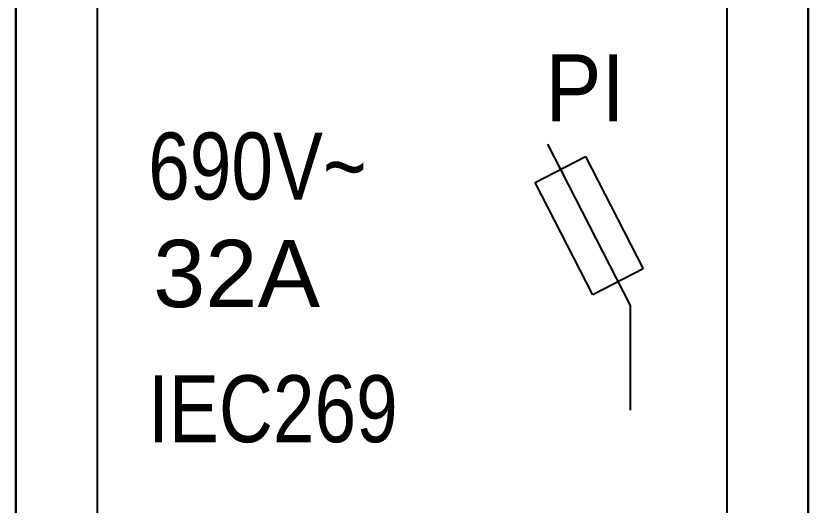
# Model space of a CAD drawing. Header units: millimetres. Extents: x -208796 to -83323, y 30910 to 103951.
# Drawn here: x -100278.11 to -100260.13, y 36527.07 to 36538.17 of the extents above; entities that cross this region are included whole.
import ezdxf

# ---------------------------------------------------------------- set-up
doc = ezdxf.new("R2010")
doc.units = ezdxf.units.MM
doc.header["$LTSCALE"] = 3
doc.layers.add('DUT', color=7, linetype='Continuous')
doc.styles.add('Arial', font='arial.ttf')

# ---------------------------------------------------------------- blocks, each defined once
blk = doc.blocks.new('*U99')
for p, q in [((-8.986, 79.4816), (-8.986, 0)), ((-8.986, 0), (-8.986, 79.4816)), ((-25.1101, 51.8402), (-25.1101, 20.4526)), ((-10.8338, 51.8402), (-10.8338, 20.4526)), ((-7.1381, 51.8402), (-7.1381, 20.4526)), ((7.1382, 51.8402), (7.1382, 20.4526)), ((-14.9022, 37.1903), (-13.0256, 33.5372)), ((3.0698, 37.1903), (4.9464, 33.5372)), ((-15.1794, 36.3277), (-14.0396, 36.9133)), ((-14.0396, 36.9133), (-12.7311, 34.3662)), ((2.7926, 36.3277), (3.9324, 36.9133)), ((3.9324, 36.9133), (5.2409, 34.3662)), ((-13.871, 33.7806), (-15.1794, 36.3277)), ((4.101, 33.7806), (2.7926, 36.3277)), ((-12.7311, 34.3662), (-13.871, 33.7806)), ((5.2409, 34.3662), (4.101, 33.7806)), ((-13.0256, 33.5372), (-13.0256, 31.1634)), ((4.9464, 33.5372), (4.9464, 31.1634))]:
    blk.add_line(p, q)
at = {"layer": 'DUT', "color": 251, "style": 'Arial', "oblique": 0}
for s, width, p in [('PI', 0.9, (-14.9475, 37.7098)), ('PI', 0.9, (3.0245, 37.7098)), ('690V~', 0.8, (-23.9557, 35.9388)), ('690V~', 0.8, (-5.9837, 35.9388)), ('IEC269', 0.8, (-23.9557, 30.437)), ('IEC269', 0.8, (-5.9837, 30.437))]:
    blk.add_text(s, height=1.51855, dxfattribs=dict(at, width=width)).set_placement(p)
at = {"layer": 'DUT', "color": 250, "style": 'Arial', "oblique": 0}
for p in [(-23.8438, 33.4997), (-5.8718, 33.4997)]:
    blk.add_text('32A', height=1.52402, dxfattribs=at).set_placement(p)

msp = doc.modelspace()

# ---------------------------------------------------------------- block references
for p in [(-100269.12, 36498.064), (-100251.148, 36498.064)]:
    msp.add_blockref('*U99', p)

doc.saveas('drawing.dxf')
